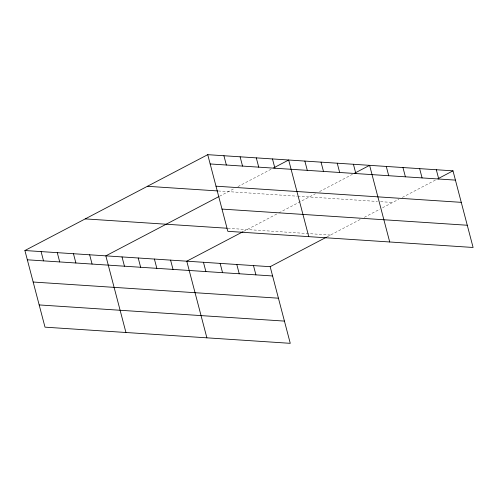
<?xml version="1.0" encoding="UTF-8"?>
<svg xmlns="http://www.w3.org/2000/svg" width="498" height="498" viewBox="0 0 498 498"><rect width="100%" height="100%" fill="white"/><g stroke="black" fill="none" stroke-linecap="round" stroke-linejoin="round"><path stroke-width="0.37" stroke-dasharray="2.49 1.87" d="M219.55 196.243L233.817 188.761M237.932 186.607L272.213 168.635M243.678 231.358L277.511 213.623M278.868 212.914L315.439 193.741M319.554 191.581L352.466 174.331M327.068 236.855L360.901 219.114M364.281 217.346L379.825 209.197M382.526 207.784L398.83 199.231M402.26 197.438L435.856 179.822M218.311 190.977L296.939 196.162M297.711 196.212L377.496 201.472M380.528 201.671L392.661 202.468M227.835 228.289L330.498 235.056"/><path stroke-width="0.75" d="M24.9 250.525L270.165 266.685L290.266 343.327L45.007 327.161L24.9 250.525L207.734 154.673L452.993 170.839L473.1 247.475L227.835 231.315L207.734 154.673M218.877 196.598L105.837 255.854L125.944 332.496M273.583 167.913L288.666 160.007L308.772 236.65M242.993 231.719L186.775 261.189L206.882 337.831M354.52 173.248L369.603 165.342L389.71 241.984M270.165 266.685L326.383 237.216M437.91 178.745L452.993 170.839M210.168 163.954L455.427 180.114M215.995 186.184L461.26 202.344M147.396 186.302L217.545 190.927M222.008 209.085L467.267 225.245M85.233 218.89L227.069 228.24M27.334 259.8L272.599 275.967M33.167 282.03L278.426 298.196M39.174 304.932L284.439 321.098M436.316 169.737L438.75 179.019M419.64 168.641L422.074 177.917M402.963 167.54L405.397 176.821M386.28 166.444L388.714 175.719M353.418 164.278L355.852 173.553M337.233 163.207L339.667 172.489M321.042 162.143L323.476 171.418M304.857 161.078L307.291 170.353M272.481 158.943L274.915 168.218M256.296 157.872L258.73 167.154M240.104 156.808L242.538 166.083M253.482 265.59L255.916 274.865M223.919 155.743L226.353 165.019M236.805 264.488L239.239 273.763M220.128 263.386L222.562 272.667M203.452 262.29L205.886 271.566M170.584 260.124L173.018 269.399M154.399 259.06L156.833 268.335M138.214 257.989L140.648 267.27M122.022 256.924L124.456 266.2M89.646 254.789L92.08 264.065M73.461 253.725L75.895 263M57.276 252.654L59.71 261.936M41.085 251.59L43.519 260.865"/></g></svg>
